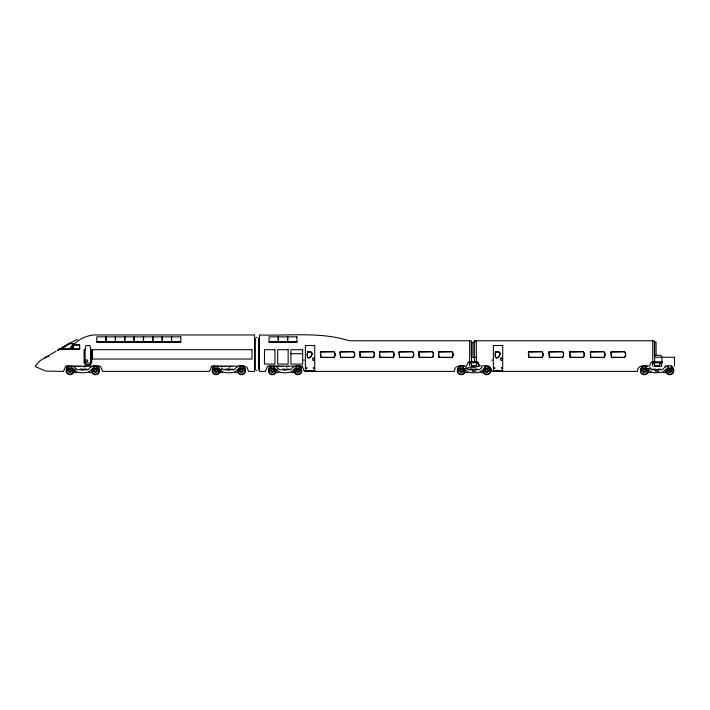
<?xml version="1.0" encoding="UTF-8"?>
<svg xmlns="http://www.w3.org/2000/svg" width="710" height="710" viewBox="0 0 710 710"><rect width="100%" height="100%" fill="white"/><g stroke="black" fill="none" stroke-linecap="round" stroke-linejoin="round"><path stroke-width="1.06" d="M74.346 370.052C72.429 371.481 75.34 374.019 76.494 371.933M220.402 370.052C218.485 371.481 221.396 374.019 222.549 371.933M276.696 370.052C274.779 371.481 277.69 374.019 278.844 371.933M465.591 370.052C463.683 371.481 466.585 374.019 467.748 371.933M648.683 370.052C646.766 371.481 649.677 374.019 650.83 371.933M217.659 371.339L217.145 369.022L219.905 370.762M645.94 371.339L645.425 369.022L648.186 370.762M89.203 365.863L89.265 364.754M655.534 355.302L660.806 355.302L661.951 357.263L661.853 363.209L659.688 363.955L659.563 365.739L654.655 365.739L654.531 363.955L652.375 363.209L652.375 361.807M49.531 355.302L44.597 358.062L49.363 355.488M58.389 350.456L58.815 349.302M58.939 349.302L58.646 350.332L57.661 350.332M93.321 369.759L94.457 369.022L93.942 371.339M667.666 369.759L668.793 369.022L668.279 371.339L665.572 372.377M237.761 370.762L240.512 369.022L239.998 371.339M294.055 370.762L296.807 369.022L296.292 371.339L293.585 372.377M485.711 369.022L485.196 371.339L482.489 372.377M89.052 371.933C90.214 374.019 93.117 371.481 91.208 370.052M235.108 371.933C236.27 374.019 239.172 371.481 237.264 370.052M291.402 371.933C292.564 374.019 295.466 371.481 293.558 370.052M663.397 371.933C664.542 374.179 667.134 371.144 665.838 370.629M70.538 349.205C75.313 340.782 84.446 335.892 93.906 334.969L254.517 334.969L254.517 371.392L248.606 371.392L246.929 367.301L244.497 366.111L211.447 366.111M69.536 348.992L73.547 343.72M69.802 349.205L74.133 343.516L69.207 343.516L60.448 348.992M469.665 363.689L469.283 365.357L470.047 366.111M652.756 363.689L652.375 365.357L653.138 366.111M661.471 363.484L661.853 361.807M482.214 367.256L479.339 369.759L468.707 369.759L465.84 367.256M481.273 370.824L479.703 372.191L477.865 372.635L472.088 372.883L468.343 372.191L464.42 368.774A2.263 2.263 0 0 0 462.938 368.215L458.758 368.215L458.456 369.724L459.104 370.407L458.358 370.7A1.038 1.038 0 0 1 457.959 369.679L458.589 366.289L464.145 366.236M665.927 369.457L662.794 372.191L655.179 372.883L651.434 372.191L647.511 368.774A2.263 2.263 0 0 0 646.029 368.215L641.84 368.215L641.538 369.724L642.186 370.407L641.441 370.7A1.038 1.038 0 0 1 641.041 369.679L641.671 366.289L647.227 366.236M471.307 356.5L471.307 342.868L472.141 342.211L474.653 342.868M61.326 348.992L69.562 343.72M60.235 349.205L67.406 344.643M57.359 350.562L68.746 343.516L77.399 339.486M46.895 356.553L40.088 360.689L35.5 365.623L35.5 366.635L45.724 371.117L63.492 371.392L65.178 367.301L67.61 366.111M50.25 354.636L56.161 351.246M91.705 370.762L92.593 370.389M91.741 370.86L94.457 369.12M237.797 370.86L240.512 369.12M294.091 370.86L296.807 369.12M480.306 371.933L482.001 372.741L483.031 371.836L483.004 370.913L485.01 369.022L485.711 369.12M666.042 370.762L666.93 370.389M666.078 370.86L668.793 369.12M91.235 372.377L93.924 371.241M237.291 372.377L239.98 371.241M293.798 372.182L296.274 371.241M482.702 372.182L485.178 371.241M665.785 372.182L668.261 371.241M478.398 363.209L476.605 363.955L476.481 365.739L471.573 365.739L471.449 363.955L469.283 363.209M477.999 366.111L478.664 365.739L478.664 363.955M661.09 366.111L661.853 365.357L661.471 363.689M84.268 367.727L84.224 368.215M286.618 367.727L286.574 368.215M213.666 366.111L211.234 367.301L209.548 371.392L102.551 371.392L100.873 367.301L98.441 366.111M269.463 366.111L267.031 367.301L265.345 371.392L259.434 371.392L259.434 334.969C289.316 335.99 320.245 331.552 349.293 340.773L470.091 340.773M304.022 360.511L304.022 359.739M492.003 360.511L492.003 359.739M256.141 337.49L256.976 337.49M474.395 340.773L653.173 340.773M96.791 341.679L105.959 341.679M106.154 341.679L115.313 341.679M115.508 341.679L124.676 341.679M124.871 341.679L134.03 341.679M134.226 341.679L143.385 341.679M143.589 341.679L152.748 341.679M152.943 341.679L162.102 341.679M162.306 341.679L171.465 341.679M171.66 341.679L180.819 341.679M269.046 341.679L278.214 341.679M278.409 341.679L287.568 341.679M287.763 341.679L296.931 341.679M68.879 343.72L73.973 343.72M73.858 344.82L79.706 344.82L79.706 349.205L59.729 349.205M60.057 348.992L69.971 348.992M58.238 349.302L59.551 349.302M290.905 353.704L302.655 353.704M472.132 357.263L475.913 357.263M655.223 357.263L674.5 357.263L674.5 366.111M469.186 361.807L477.44 361.807M652.277 361.807L661.951 361.807M475.869 362.171L477.067 362.171A1.287 1.287 0 0 1 478.265 362.979L479.516 366.111C484.247 365.668 491.409 364.656 491.719 371.392L637.332 371.392C637.642 364.656 644.804 365.668 649.535 366.111L650.786 362.979A1.287 1.287 0 0 1 651.984 362.171L654.655 362.171L654.655 341.173L652.73 341.173L652.73 362.171M469.283 361.807L469.186 362.837L478.496 362.837M652.277 362.837L661.951 362.837M65.391 366.111L100.163 366.111M267.741 366.111L302.513 366.111M472.035 366.111L475.017 366.111M655.126 366.111L658.108 366.111M664.693 366.111L668.208 366.111M485.32 366.236L489.616 366.44M74.585 367.256L77.461 369.759L88.093 369.759C90.108 365.987 99.755 363.147 98.841 369.679A1.038 1.038 0 0 1 98.441 370.7L97.696 370.407L98.344 369.724L98.042 368.215L93.862 368.215A2.263 2.263 0 0 0 92.38 368.774L88.457 372.191L82.777 372.91L77.097 372.191L73.174 368.774A2.263 2.263 0 0 0 71.683 368.215L67.503 368.215L67.201 369.724L67.849 370.398L67.104 370.7A1.038 1.038 0 0 1 66.704 369.679L67.335 366.289L77.106 366.404M219.638 366.404L223.162 366.404M276.935 367.256L279.811 369.759L290.443 369.759C292.458 365.987 302.105 363.147 301.191 369.679A1.038 1.038 0 0 1 300.791 370.7L300.046 370.407L300.694 369.724L300.392 368.215L296.212 368.215A2.263 2.263 0 0 0 294.73 368.774L290.807 372.191L285.127 372.91L279.447 372.191L275.524 368.774A2.263 2.263 0 0 0 274.033 368.215L269.853 368.215L269.552 369.724L270.199 370.398L269.454 370.7A1.038 1.038 0 0 1 269.055 369.679L269.685 366.289L279.456 366.404M78.686 366.449L80.869 366.449M83.957 366.449L85.803 366.449M224.742 366.449L226.588 366.449M230.013 366.449L232.197 366.449M281.036 366.449L283.219 366.449M286.308 366.449L288.154 366.449M471.076 366.449L472.842 366.449M476.268 366.449L478.114 366.449M654.167 366.449L655.933 366.449M659.022 366.449L661.196 366.449M476.082 367.718L467.73 367.718L467.73 368.872M305.974 368.135L306.667 368.135M313.456 368.135L314.148 368.135M494.648 368.135L493.956 368.135L494.595 368.25M501.438 368.135L502.13 368.135L501.491 368.25M306.613 368.25L306.028 368.108M313.509 368.25L314.095 368.108M68.879 368.41L71.24 368.41M94.306 368.41L96.666 368.41M214.935 368.41L217.296 368.41M240.362 368.41L242.722 368.41M271.229 368.41L273.59 368.41M296.656 368.41L299.017 368.41M460.124 368.41L462.494 368.41M465.449 368.463L466.443 368.463M485.56 368.41L487.921 368.41M643.216 368.41L645.576 368.41M648.532 368.463L649.535 368.463M668.642 368.41L671.012 368.41M68.879 368.925L71.24 368.925M94.306 368.925L96.666 368.925M214.935 368.925L217.296 368.925M240.362 368.925L242.722 368.925M271.229 368.925L273.59 368.925M296.656 368.925L299.017 368.925M460.124 368.925L462.494 368.925M485.56 368.925L487.921 368.925M643.216 368.925L645.576 368.925M668.642 368.925L671.012 368.925M71.089 369.12L73.813 370.86M80.123 369.138L81.588 369.138M85.014 369.138L86.86 369.138M217.145 369.12L219.869 370.86M225.168 369.138L227.644 369.138M230.741 369.138L232.915 369.138M273.439 369.12L276.163 370.86M282.473 369.138L283.938 369.138M287.364 369.138L289.21 369.138M462.343 369.12L462.982 369.12M469.94 369.138L472.115 369.138M475.212 369.138L477.688 369.138M645.425 369.12L648.15 370.86M653.031 369.138L655.206 369.138M658.294 369.138L660.477 369.138M256.141 370.345L256.976 370.345M475.673 371.339L472.372 371.339L472.372 369.759M658.765 371.339L655.463 371.339L655.463 369.759M300.286 366.111L302.717 367.301L304.404 371.392L454.24 371.392C454.551 364.656 461.722 365.668 466.443 366.111L467.695 362.979A1.287 1.287 0 0 1 468.893 362.171L471.564 362.171L471.564 341.173L469.638 341.173L469.638 362.171M219.559 366.458L213.39 366.289L212.76 369.679A1.038 1.038 0 0 0 213.16 370.7L213.905 370.407L213.257 369.724L213.559 368.215L217.739 368.215A2.263 2.263 0 0 1 219.23 368.774L223.153 372.191L228.833 372.91L234.513 372.191L238.436 368.774A2.263 2.263 0 0 1 239.918 368.215L244.098 368.215L244.4 369.724L243.761 370.398L244.497 370.7A1.038 1.038 0 0 0 244.897 369.679C245.811 363.147 236.164 365.987 234.149 369.759L223.517 369.759L221.36 367.886M645.967 371.241L648.647 372.377M462.876 371.241L465.352 372.182M465.565 372.377L462.858 371.339L462.343 369.022L465.059 370.86M273.971 371.241L276.447 372.182M276.66 372.377L273.954 371.339L273.439 369.022L276.199 370.762M217.677 371.241L220.366 372.377M71.621 371.241L74.097 372.182M74.31 372.377L71.603 371.339L71.089 369.022L72.953 370.389M275.853 366.458L276.421 366.795M73.503 366.458L74.071 366.795M649.641 367.886L651.798 369.759L662.43 369.759C664.445 365.987 674.092 363.147 673.186 369.679A1.038 1.038 0 0 1 672.778 370.7L672.05 370.451L672.681 369.724L672.388 368.215L668.199 368.215A2.263 2.263 0 0 0 667.16 368.472M469.665 363.484L469.186 362.837M86.753 366.111L86.513 364.754M483.004 370.913L482.756 370.629M671.287 366.04L671.287 368.41M668.509 366.236L668.367 368.41M665.163 369.972L665.163 371.126M659.12 369.759L655.108 369.759M656.067 355.106L656.067 342.211L655.232 342.211L654.398 342.868L654.398 356.5M650.822 367.718L650.822 368.872M645.86 366.04L645.86 368.41M645.709 366.236L645.709 368.215M642.976 366.236L642.976 368.215M489.669 366.644L490.095 369.679A1.038 1.038 0 0 1 489.696 370.7L488.95 370.407L489.598 369.724L489.297 368.215L485.116 368.215A2.263 2.263 0 0 0 484.069 368.472M488.205 366.04L488.205 368.41M485.427 366.236L485.427 368.215M485.276 366.04L485.276 368.41M482.081 369.972L482.081 371.126M476.321 362.171L476.321 341.173L474.395 341.173L474.395 362.171M476.037 369.759L472.017 369.759M472.984 342.211L472.984 356.154M462.769 366.04L462.769 368.41M462.627 366.236L462.627 368.215M459.849 366.04L459.849 368.41M299.3 366.04L299.3 368.41M296.523 366.236L296.523 368.215M296.381 366.04L296.381 368.41M287.763 336.842L287.763 342.415M287.568 336.842L287.568 342.415M286.112 369.759L284.142 369.759M284.603 369.156L284.603 369.777M284.311 369.022L284.311 369.91M278.409 336.842L278.409 342.415M278.214 336.842L278.214 342.415M277.477 369.022L277.477 369.91M273.874 366.04L273.874 368.41M273.723 366.236L273.723 368.215M270.945 366.04L270.945 368.41M258.644 338.146L258.644 369.688M255.307 338.146L255.307 369.688M243.006 366.04L243.006 368.41M240.228 366.236L240.228 368.215M240.086 366.04L240.086 368.41M229.818 369.759L227.848 369.759M229.277 366.111L229.277 369.564M228.309 369.156L228.309 369.777M228.017 369.022L228.017 369.91M221.183 369.022L221.183 369.91M217.579 366.04L217.579 368.41M217.429 366.236L217.429 368.215M214.651 366.04L214.651 368.41M171.66 336.842L171.66 342.415M171.465 336.842L171.465 342.415M162.306 336.842L162.306 342.415M162.102 336.842L162.102 342.415M152.943 336.842L152.943 342.415M152.748 336.842L152.748 342.415M143.589 336.842L143.589 342.415M143.385 336.842L143.385 342.415M134.226 336.842L134.226 342.415M134.03 336.842L134.03 342.415M124.871 336.842L124.871 342.415M124.676 336.842L124.676 342.415M115.508 336.842L115.508 342.415M115.313 336.842L115.313 342.415M106.154 336.842L106.154 342.415M105.959 336.842L105.959 342.415M96.95 366.04L96.95 368.41M94.173 366.236L94.173 368.215M94.031 366.04L94.031 368.41M90.649 362.979L90.649 364.754L85.129 364.754L85.129 362.979M83.762 369.759L81.792 369.759M82.254 369.156L82.254 369.777M81.961 369.022L81.961 369.91M75.127 369.022L75.127 369.91M72.944 346.018L72.944 349.205M71.524 366.04L71.524 368.41M71.373 366.236L71.373 368.215M68.595 366.04L68.595 368.41M670.471 369.156A1.677 1.677 0 0 1 671.278 371.534A1.677 1.677 0 0 1 668.811 372.031A1.677 1.677 0 0 1 668.642 369.519M673.089 368.33A4.038 4.038 0 0 1 671.66 374.294A4.038 4.038 0 0 1 665.989 371.951M671.855 367.913A3.443 3.443 0 0 1 671.855 373.487A3.443 3.443 0 0 1 666.548 371.765M666.379 370.7A3.443 3.443 0 0 1 667.799 367.913M645.585 369.519A1.677 1.677 0 0 1 645.417 372.031A1.677 1.677 0 0 1 642.949 371.534A1.677 1.677 0 0 1 643.757 369.156M648.239 371.951A4.038 4.038 0 0 1 642.568 374.294A4.038 4.038 0 0 1 641.13 368.33M647.671 371.765A3.443 3.443 0 0 1 642.372 373.487A3.443 3.443 0 0 1 642.372 367.913M646.419 367.913A3.443 3.443 0 0 1 647.84 370.7M273.59 369.519A1.677 1.677 0 0 1 273.43 372.031A1.677 1.677 0 0 1 270.963 371.534A1.677 1.677 0 0 1 271.77 369.156M276.243 371.951A4.038 4.038 0 0 1 270.581 374.294A4.038 4.038 0 0 1 269.143 368.33M275.684 371.765A3.443 3.443 0 0 1 270.386 373.487A3.443 3.443 0 0 1 270.386 367.913M274.433 367.913A3.443 3.443 0 0 1 275.853 370.7M298.475 369.156A1.677 1.677 0 0 1 299.292 371.534A1.677 1.677 0 0 1 296.824 372.031A1.677 1.677 0 0 1 296.656 369.519M301.102 368.33A4.038 4.038 0 0 1 299.673 374.294A4.038 4.038 0 0 1 294.002 371.951M299.86 367.913A3.443 3.443 0 0 1 299.86 373.487A3.443 3.443 0 0 1 294.561 371.765M294.393 370.7A3.443 3.443 0 0 1 295.813 367.913M487.379 369.156A1.677 1.677 0 0 1 488.187 371.534A1.677 1.677 0 0 1 485.72 372.031A1.677 1.677 0 0 1 485.56 369.519M490.006 368.33A4.038 4.038 0 0 1 489.11 373.966A4.038 4.038 0 0 1 483.474 373.07M488.764 367.913A3.443 3.443 0 0 1 488.764 373.487A3.443 3.443 0 0 1 483.466 371.765M483.297 370.7A3.443 3.443 0 0 1 484.717 367.913M462.494 369.519A1.677 1.677 0 0 1 462.325 372.031A1.677 1.677 0 0 1 459.858 371.534A1.677 1.677 0 0 1 460.666 369.156M465.148 371.951A4.038 4.038 0 0 1 459.476 374.294A4.038 4.038 0 0 1 458.048 368.33M465.148 369.457A4.038 4.038 0 0 1 465.343 370.7M464.589 371.765A3.443 3.443 0 0 1 459.281 373.487A3.443 3.443 0 0 1 459.281 367.913M463.337 367.913A3.443 3.443 0 0 1 464.757 370.7M219.958 371.951A4.038 4.038 0 0 1 214.287 374.294A4.038 4.038 0 0 1 212.849 368.33M244.808 368.33A4.038 4.038 0 0 1 243.379 374.294A4.038 4.038 0 0 1 237.708 371.951M237.513 370.7A4.038 4.038 0 0 1 237.708 369.457M243.574 367.913A3.443 3.443 0 0 1 243.574 373.487A3.443 3.443 0 0 1 238.267 371.765M238.098 370.7A3.443 3.443 0 0 1 239.518 367.913M73.893 371.951A4.038 4.038 0 0 1 68.231 374.294A4.038 4.038 0 0 1 66.793 368.33M73.334 371.765A3.443 3.443 0 0 1 68.036 373.487A3.443 3.443 0 0 1 68.036 367.913M72.083 367.913A3.443 3.443 0 0 1 73.503 370.7M98.752 368.33A4.038 4.038 0 0 1 97.323 374.294A4.038 4.038 0 0 1 91.652 371.951M216.754 369.156A1.677 1.677 0 0 1 217.446 371.72A1.677 1.677 0 0 1 214.784 371.72A1.677 1.677 0 0 1 215.476 369.156M219.39 371.765A3.443 3.443 0 0 1 212.672 370.7M212.84 369.635A3.443 3.443 0 0 1 214.092 367.913M218.139 367.913A3.443 3.443 0 0 1 219.559 370.7M242.731 369.519A1.677 1.677 0 0 1 242.731 371.88A1.677 1.677 0 0 1 240.362 371.88A1.677 1.677 0 0 1 240.362 369.519M71.24 369.519A1.677 1.677 0 0 1 71.08 372.031A1.677 1.677 0 0 1 68.613 371.534A1.677 1.677 0 0 1 69.42 369.156M96.125 369.156A1.677 1.677 0 0 1 96.942 371.534A1.677 1.677 0 0 1 94.474 372.031A1.677 1.677 0 0 1 94.306 369.519M97.51 367.913A3.443 3.443 0 0 1 97.51 373.487A3.443 3.443 0 0 1 92.211 371.765M92.043 370.7A3.443 3.443 0 0 1 93.463 367.913M84.943 349.711L84.934 362.979L90.844 362.979L90.836 349.711L89.859 345.513L85.919 345.513L84.943 349.711M307.439 352.089C305.424 366.75 318.781 349.169 307.439 352.089M307.581 352.151C305.415 366.058 318.399 349.675 307.581 352.151M320.379 352.089L320.805 357.45L333.798 357.512C335.51 356.784 335.51 352.329 333.798 351.601L321.106 351.601L320.379 352.089M320.512 352.151L320.858 357.308L333.789 357.361C335.298 356.642 335.298 352.471 333.789 351.752L320.512 352.151M340.055 352.089L340.48 357.45L353.482 357.512C355.195 356.784 355.195 352.329 353.482 351.601L340.782 351.601L340.055 352.089M340.188 352.151L340.534 357.308L353.465 357.361C354.973 356.642 354.973 352.471 353.465 351.752L340.188 352.151M359.73 352.089L360.156 357.45L373.158 357.512C374.871 356.784 374.871 352.329 373.158 351.601L360.458 351.601L359.73 352.089M359.872 352.151L360.219 357.308L373.14 357.361C374.649 356.642 374.649 352.471 373.14 351.752L359.872 352.151M379.406 352.089L379.832 357.45L392.834 357.512C394.547 356.784 394.547 352.329 392.834 351.601L380.134 351.601L379.406 352.089M379.548 352.151L379.894 357.308L392.816 357.361C394.325 356.642 394.325 352.471 392.816 351.752L379.548 352.151M399.091 352.089L399.517 357.45L412.51 357.512C414.223 356.784 414.223 352.329 412.51 351.601L399.819 351.601L399.091 352.089M399.224 352.151L399.57 357.308L412.501 357.361C414.01 356.642 414.01 352.471 412.501 351.752L399.224 352.151M418.767 352.089L419.193 357.45L432.195 357.512C433.908 356.784 433.908 352.329 432.195 351.601L419.495 351.601L418.767 352.089M418.9 352.151L419.246 357.308L432.177 357.361C433.686 356.642 433.686 352.471 432.177 351.752L418.9 352.151M438.443 352.089L438.869 357.45L451.871 357.512C453.583 356.784 453.583 352.329 451.871 351.601L439.17 351.601L438.443 352.089M438.585 352.151L438.931 357.308L451.853 357.361C453.362 356.642 453.362 352.471 451.853 351.752L438.585 352.151M495.42 352.089C493.406 366.75 506.762 349.169 495.42 352.089M495.562 352.151C493.397 366.058 506.381 349.675 495.562 352.151M528.364 352.089L528.79 357.45L541.792 357.512C543.505 356.784 543.505 352.329 541.792 351.601L529.092 351.601L528.364 352.089M528.506 352.151L528.843 357.308L541.774 357.361C543.283 356.642 543.283 352.471 541.774 351.752L528.506 352.151M548.972 352.089L549.398 357.45L562.4 357.512C564.113 356.784 564.113 352.329 562.4 351.601L549.7 351.601L548.972 352.089M549.114 352.151L549.46 357.308L562.382 357.361C563.891 356.642 563.891 352.471 562.382 351.752L549.114 352.151M569.642 352.089L570.068 357.45L583.07 357.512C584.783 356.784 584.783 352.329 583.07 351.601L570.37 351.601L569.642 352.089M569.784 352.151L570.13 357.308L583.061 357.361C584.57 356.642 584.57 352.471 583.061 351.752L569.784 352.151M590.321 352.089L590.747 357.45L603.74 357.512C605.461 356.784 605.461 352.329 603.74 351.601L591.048 351.601L590.321 352.089M590.454 352.151L590.8 357.308L603.731 357.361C605.24 356.642 605.24 352.471 603.731 351.752L590.454 352.151M610.99 352.089L611.416 357.45L624.418 357.512C626.131 356.784 626.131 352.329 624.418 351.601L611.718 351.601L610.99 352.089M611.124 352.151L611.47 357.308L624.401 357.361C625.909 356.642 625.909 352.471 624.401 351.752L611.124 352.151M85.457 360.156C84.756 365.224 90.88 358.665 85.457 360.156M312.933 358.089C311.601 363.999 317.175 357.556 312.933 358.089M500.914 358.089C499.485 363.866 505.28 357.787 500.914 358.089M73.955 345.016L73.139 346.081L73.139 349.009L79.511 349.009L79.511 345.016L73.955 345.016M180.819 336.842L96.791 336.842L96.791 342.415L180.819 342.415L180.819 336.842M296.931 336.842L269.046 336.842L269.046 342.415L296.931 342.415L296.931 336.842M314.734 345.513L305.389 345.513L305.389 370.638L314.734 370.638L314.734 345.513M502.716 345.513L493.37 345.513L493.37 370.638L502.716 370.638L502.716 345.513M251.961 349.693L92.415 349.693L92.415 359.047L251.961 359.047L251.961 349.693M274.93 349.693L264.457 349.693L264.457 364.079L274.93 364.079L274.93 349.693M288.154 349.693L277.681 349.693L277.681 364.079L288.154 364.079L288.154 349.693M302.655 349.693L290.905 349.693L290.905 364.079L302.655 364.079L302.655 349.693M84.641 349.95L84.055 349.95L84.055 362.979L84.641 362.979L84.641 349.95M91.723 349.95L91.129 349.95L91.129 362.979L91.723 362.979L91.723 349.95M306.72 367.736L305.93 367.736L305.93 368.49L306.72 368.49L306.72 367.736M314.193 367.736L313.412 367.736L313.412 368.49L314.193 368.49L314.193 367.736M494.701 367.736L493.911 367.736L493.911 368.49L494.701 368.49L494.701 367.736M502.174 367.736L501.393 367.736L501.393 368.49L502.174 368.49L502.174 367.736M668.997 371.339A1.047 1.047 0 0 0 670.79 371.099A1.047 1.047 0 0 0 669.69 369.661A1.047 1.047 0 0 0 668.997 371.339M643.872 371.605A1.047 1.047 0 0 0 645.443 370.7A1.047 1.047 0 0 0 643.872 369.795A1.047 1.047 0 0 0 643.872 371.605M271.886 371.605A1.047 1.047 0 0 0 273.457 370.7A1.047 1.047 0 0 0 271.886 369.795A1.047 1.047 0 0 0 271.886 371.605M297.011 371.339A1.047 1.047 0 0 0 298.803 371.099A1.047 1.047 0 0 0 297.703 369.661A1.047 1.047 0 0 0 297.011 371.339M486.217 371.605A1.047 1.047 0 0 0 487.788 370.7A1.047 1.047 0 0 0 486.217 369.795A1.047 1.047 0 0 0 486.217 371.605M460.79 371.605A1.047 1.047 0 0 0 462.352 370.7A1.047 1.047 0 0 0 460.79 369.795A1.047 1.047 0 0 0 460.79 371.605M215.591 371.605A1.047 1.047 0 0 0 217.162 370.7A1.047 1.047 0 0 0 215.591 369.795A1.047 1.047 0 0 0 215.591 371.605M240.717 371.339A1.047 1.047 0 0 0 242.509 371.099A1.047 1.047 0 0 0 241.409 369.661A1.047 1.047 0 0 0 240.717 371.339M69.536 371.605A1.047 1.047 0 0 0 71.106 370.7A1.047 1.047 0 0 0 69.536 369.795A1.047 1.047 0 0 0 69.536 371.605M94.661 371.339A1.047 1.047 0 0 0 96.454 371.099A1.047 1.047 0 0 0 95.353 369.661A1.047 1.047 0 0 0 94.661 371.339"/></g></svg>
